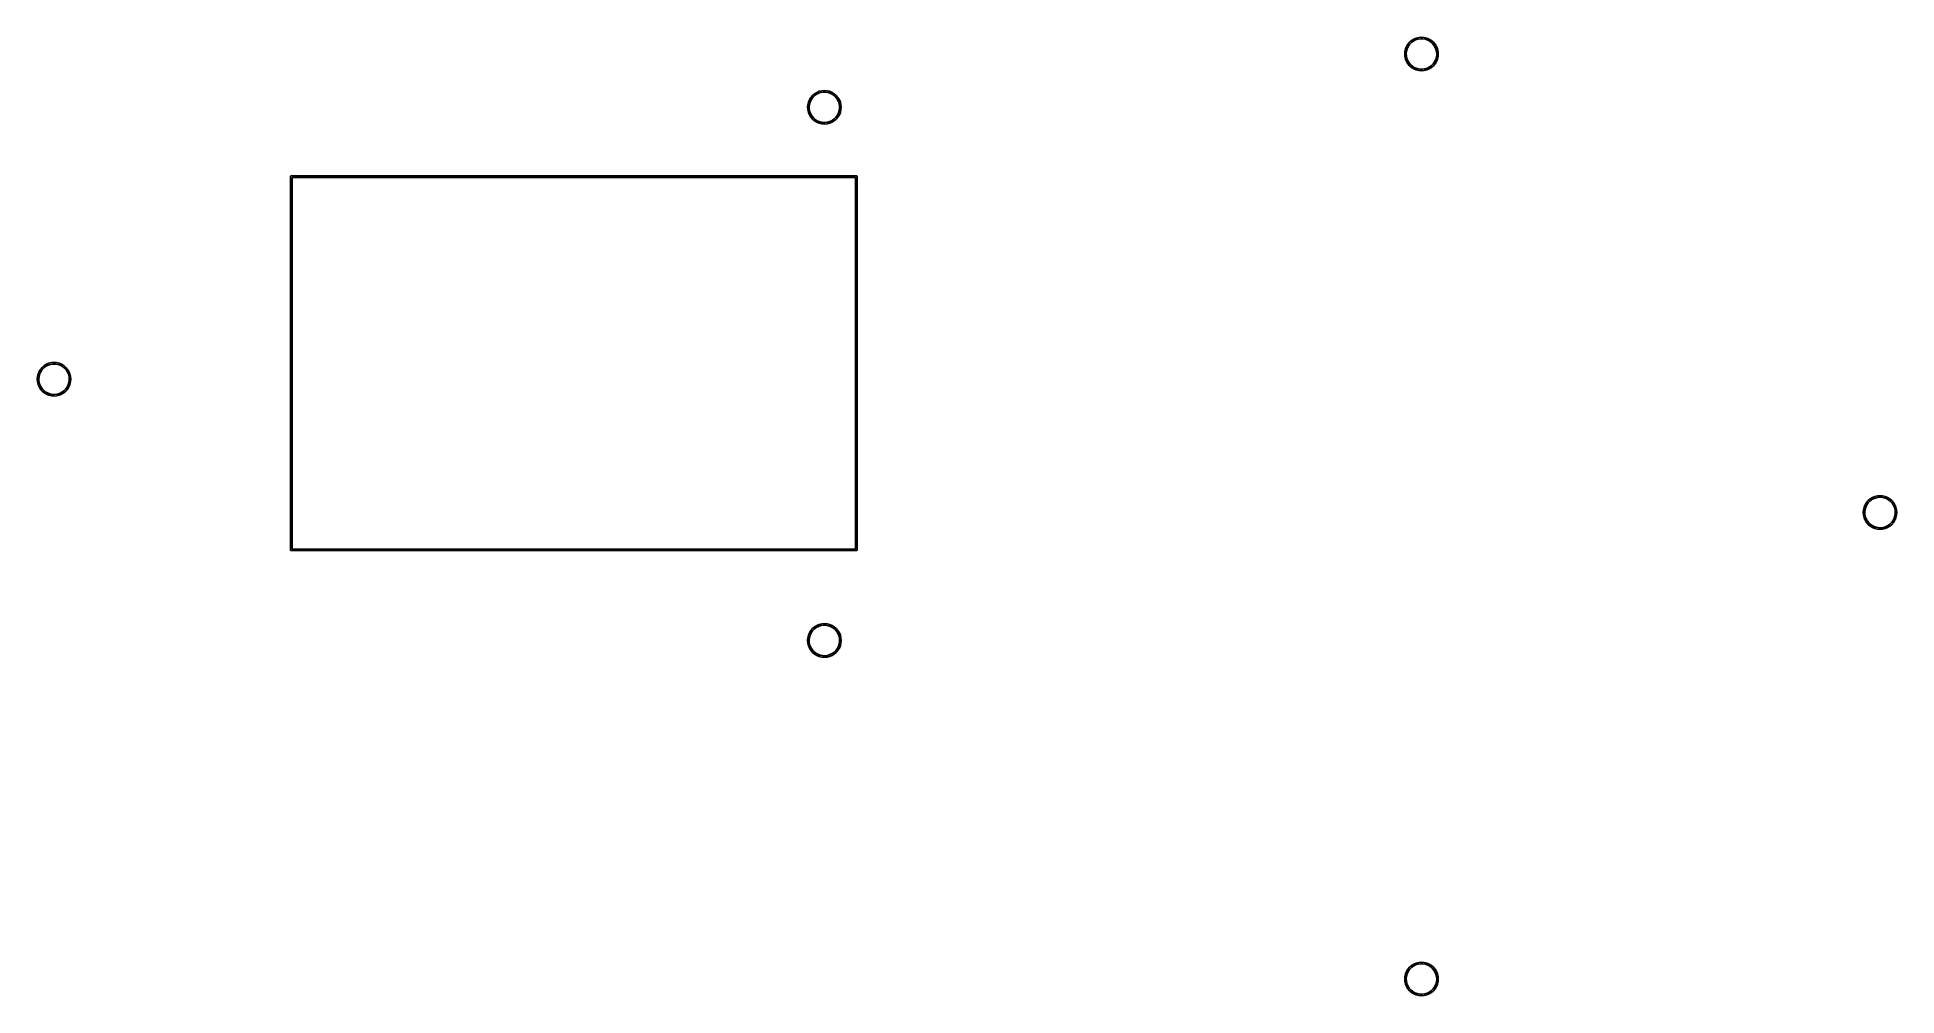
# Model space of a CAD drawing. Extents: x 6 to 181, y -156 to -66.
import ezdxf

# ---------------------------------------------------------------- set-up
doc = ezdxf.new("R2010")
doc.units = 0
doc.layers.add('BLACK', color=7, linetype='CONTINUOUS')

msp = doc.modelspace()

# ---------------------------------------------------------------- linework, layer by layer
at = {"layer": 'BLACK', "linetype": 'CONTINUOUS'}
for p, q in [((134.886, -66.3863), (135.074, -66.2258)), ((135.074, -66.2258), (135.285, -66.0967)), ((135.446, -66.1818), (135.238, -66.29)), ((135.285, -66.0967), (135.513, -66.0021)), ((135.669, -66.109), (135.446, -66.1818)), ((135.513, -66.0021), (135.754, -65.9444)), ((135.9, -66.0736), (135.669, -66.109)), ((135.754, -65.9444), (136, -65.925)), ((136.135, -66.0765), (135.9, -66.0736)), ((136, -65.925), (136.246, -65.9444)), ((136.365, -66.1176), (136.135, -66.0765)), ((136.246, -65.9444), (136.487, -66.0021)), ((136.586, -66.1958), (136.365, -66.1176)), ((136.487, -66.0021), (136.715, -66.0967)), ((136.791, -66.309), (136.586, -66.1958)), ((136.715, -66.0967), (136.926, -66.2258)), ((136.926, -66.2258), (137.114, -66.3863)), ((134.425, -67.5), (134.428, -67.4651)), ((134.444, -67.7464), (134.425, -67.5)), ((134.428, -67.4651), (134.444, -67.2536)), ((134.444, -67.2536), (134.502, -67.0133)), ((134.502, -67.9867), (134.444, -67.7464)), ((134.502, -67.0133), (134.597, -66.785)), ((134.597, -68.215), (134.502, -67.9867)), ((134.595, -67.2321), (134.571, -67.4651)), ((134.571, -67.4651), (134.584, -67.699)), ((134.584, -67.699), (134.636, -67.9276)), ((134.658, -67.0063), (134.595, -67.2321)), ((134.597, -66.785), (134.726, -66.5742)), ((134.636, -67.9276), (134.724, -68.1447)), ((134.757, -66.7937), (134.658, -67.0063)), ((134.726, -66.5742), (134.886, -66.3863)), ((134.889, -66.6001), (134.757, -66.7937)), ((135.051, -66.4307), (134.889, -66.6001)), ((135.238, -66.29), (135.051, -66.4307)), ((136.975, -66.4542), (136.791, -66.309)), ((137.133, -66.6276), (136.975, -66.4542)), ((137.114, -66.3863), (137.274, -66.5742)), ((137.26, -66.8243), (137.133, -66.6276)), ((137.354, -67.0392), (137.26, -66.8243)), ((137.274, -66.5742), (137.403, -66.785)), ((137.329, -68.0264), (137.398, -67.8022)), ((137.411, -67.2665), (137.354, -67.0392)), ((137.398, -67.8022), (137.428, -67.5699)), ((137.403, -66.785), (137.498, -67.0133)), ((137.498, -67.9867), (137.403, -68.215)), ((137.43, -67.5), (137.411, -67.2665)), ((137.428, -67.5699), (137.43, -67.5)), ((137.498, -67.0133), (137.556, -67.2536)), ((137.556, -67.7464), (137.498, -67.9867)), ((137.556, -67.2536), (137.575, -67.5)), ((137.575, -67.5), (137.556, -67.7464)), ((134.726, -68.4258), (134.597, -68.215)), ((134.724, -68.1447), (134.846, -68.3445)), ((134.886, -68.6137), (134.726, -68.4258)), ((134.846, -68.3445), (135, -68.5216)), ((135.074, -68.7742), (134.886, -68.6137)), ((135, -68.5216), (135.18, -68.6713)), ((135.285, -68.9033), (135.074, -68.7742)), ((135.18, -68.6713), (135.382, -68.7895)), ((135.513, -68.9979), (135.285, -68.9033)), ((135.382, -68.7895), (135.601, -68.8731)), ((135.754, -69.0556), (135.513, -68.9979)), ((135.601, -68.8731), (135.831, -68.9198)), ((136, -69.075), (135.754, -69.0556)), ((135.831, -68.9198), (136.065, -68.9284)), ((136.246, -69.0556), (136, -69.075)), ((136.065, -68.9284), (136.297, -68.8986)), ((136.487, -68.9979), (136.246, -69.0556)), ((136.297, -68.8986), (136.522, -68.8313)), ((136.715, -68.9033), (136.487, -68.9979)), ((136.522, -68.8313), (136.732, -68.7282)), ((136.926, -68.7742), (136.715, -68.9033)), ((136.732, -68.7282), (136.923, -68.5921)), ((136.923, -68.5921), (137.089, -68.4267)), ((137.114, -68.6137), (136.926, -68.7742)), ((137.089, -68.4267), (137.226, -68.2364)), ((137.274, -68.4258), (137.114, -68.6137)), ((137.226, -68.2364), (137.329, -68.0264)), ((137.403, -68.215), (137.274, -68.4258)), ((78.7258, -71.5742), (78.8863, -71.3863)), ((78.8863, -71.3863), (79.0742, -71.2258)), ((79.0507, -71.4307), (78.8888, -71.6001)), ((79.238, -71.29), (79.0507, -71.4307)), ((79.0742, -71.2258), (79.285, -71.0967)), ((79.4459, -71.1818), (79.238, -71.29)), ((79.285, -71.0967), (79.5133, -71.0021)), ((79.6686, -71.109), (79.4459, -71.1818)), ((79.5133, -71.0021), (79.7536, -70.9444)), ((79.9003, -71.0736), (79.6686, -71.109)), ((79.7536, -70.9444), (80, -70.925)), ((80.1346, -71.0765), (79.9003, -71.0736)), ((80, -70.925), (80.2464, -70.9444)), ((80.3653, -71.1176), (80.1346, -71.0765)), ((80.2464, -70.9444), (80.4867, -71.0021)), ((80.5861, -71.1958), (80.3653, -71.1176)), ((80.4867, -71.0021), (80.715, -71.0967)), ((80.7913, -71.309), (80.5861, -71.1958)), ((80.715, -71.0967), (80.9258, -71.2258)), ((80.9752, -71.4542), (80.7913, -71.309)), ((80.9258, -71.2258), (81.1137, -71.3863)), ((81.1329, -71.6276), (80.9752, -71.4542)), ((81.1137, -71.3863), (81.2742, -71.5742)), ((78.425, -72.5), (78.4277, -72.4651)), ((78.4444, -72.7464), (78.425, -72.5)), ((78.4277, -72.4651), (78.4444, -72.2536)), ((78.4444, -72.2536), (78.5021, -72.0133)), ((78.5021, -72.9867), (78.4444, -72.7464)), ((78.5021, -72.0133), (78.5967, -71.785)), ((78.5967, -73.215), (78.5021, -72.9867)), ((78.5954, -72.2321), (78.5705, -72.4651)), ((78.5705, -72.4651), (78.584, -72.699)), ((78.584, -72.699), (78.6355, -72.9276)), ((78.6581, -72.0063), (78.5954, -72.2321)), ((78.5967, -71.785), (78.7258, -71.5742)), ((78.7258, -73.4258), (78.5967, -73.215)), ((78.6355, -72.9276), (78.7237, -73.1447)), ((78.7567, -71.7937), (78.6581, -72.0063)), ((78.7237, -73.1447), (78.8461, -73.3445)), ((78.8888, -71.6001), (78.7567, -71.7937)), ((81.0889, -73.4267), (81.2257, -73.2364)), ((81.2602, -71.8243), (81.1329, -71.6276)), ((81.2257, -73.2364), (81.3295, -73.0264)), ((81.3536, -72.0392), (81.2602, -71.8243)), ((81.2742, -71.5742), (81.4033, -71.785)), ((81.4033, -73.215), (81.2742, -73.4258)), ((81.3295, -73.0264), (81.3976, -72.8022)), ((81.4107, -72.2665), (81.3536, -72.0392)), ((81.3976, -72.8022), (81.4282, -72.5699)), ((81.4033, -71.785), (81.4979, -72.0133)), ((81.4979, -72.9867), (81.4033, -73.215)), ((81.4299, -72.5), (81.4107, -72.2665)), ((81.4282, -72.5699), (81.4299, -72.5)), ((81.4979, -72.0133), (81.5556, -72.2536)), ((81.5556, -72.7464), (81.4979, -72.9867)), ((81.5556, -72.2536), (81.575, -72.5)), ((81.575, -72.5), (81.5556, -72.7464)), ((78.8863, -73.6137), (78.7258, -73.4258)), ((78.8461, -73.3445), (78.9996, -73.5216)), ((79.0742, -73.7742), (78.8863, -73.6137)), ((78.9996, -73.5216), (79.1799, -73.6713)), ((79.285, -73.9033), (79.0742, -73.7742)), ((79.1799, -73.6713), (79.3822, -73.7895)), ((79.5133, -73.9979), (79.285, -73.9033)), ((79.3822, -73.7895), (79.6011, -73.8731)), ((79.7536, -74.0556), (79.5133, -73.9979)), ((79.6011, -73.8731), (79.8307, -73.9198)), ((80, -74.075), (79.7536, -74.0556)), ((79.8307, -73.9198), (80.0649, -73.9284)), ((80.2464, -74.0556), (80, -74.075)), ((80.0649, -73.9284), (80.2973, -73.8986)), ((80.4867, -73.9979), (80.2464, -74.0556)), ((80.2973, -73.8986), (80.5217, -73.8313)), ((80.715, -73.9033), (80.4867, -73.9979)), ((80.5217, -73.8313), (80.7322, -73.7282)), ((80.9258, -73.7742), (80.715, -73.9033)), ((80.7322, -73.7282), (80.9229, -73.5921)), ((80.9229, -73.5921), (81.0889, -73.4267)), ((81.1137, -73.6137), (80.9258, -73.7742)), ((81.2742, -73.4258), (81.1137, -73.6137)), ((29.925, -79), (29.9267, -78.9903)), ((29.925, -114), (29.925, -79)), ((29.9261, -78.987), (29.9278, -78.9841)), ((29.9267, -78.9903), (29.9261, -78.987)), ((29.9278, -78.9841), (29.9295, -78.9743)), ((29.9295, -78.9743), (29.942, -78.9594)), ((29.942, -78.9594), (29.9518, -78.9425)), ((29.9518, -78.9425), (29.9581, -78.9402)), ((29.9581, -78.9402), (29.9625, -78.935)), ((29.9625, -78.935), (29.9817, -78.9317)), ((29.9817, -78.9317), (30, -78.925)), ((30, -78.925), (83, -78.925)), ((30.075, -79.075), (30.075, -113.925)), ((82.925, -79.075), (30.075, -79.075)), ((82.925, -113.925), (82.925, -79.075)), ((83, -78.925), (83.0097, -78.9267)), ((83.0097, -78.9267), (83.013, -78.9261)), ((83.013, -78.9261), (83.0159, -78.9278)), ((83.0159, -78.9278), (83.0257, -78.9295)), ((83.0257, -78.9295), (83.0406, -78.942)), ((83.0406, -78.942), (83.0575, -78.9518)), ((83.0575, -78.9518), (83.0598, -78.9582)), ((83.0598, -78.9582), (83.065, -78.9625)), ((83.065, -78.9625), (83.0683, -78.9817)), ((83.0683, -78.9817), (83.075, -79)), ((83.075, -79), (83.075, -114)), ((6.19439, -97.7536), (6.25209, -97.5133)), ((6.25209, -97.5133), (6.34666, -97.285)), ((6.40806, -97.5063), (6.34544, -97.7321)), ((6.34666, -97.285), (6.4758, -97.0742)), ((6.50672, -97.2937), (6.40806, -97.5063)), ((6.4758, -97.0742), (6.63631, -96.8863)), ((6.63877, -97.1001), (6.50672, -97.2937)), ((6.63631, -96.8863), (6.82424, -96.7258)), ((6.80066, -96.9307), (6.63877, -97.1001)), ((6.98805, -96.79), (6.80066, -96.9307)), ((6.82424, -96.7258), (7.03496, -96.5967)), ((7.1959, -96.6818), (6.98805, -96.79)), ((7.03496, -96.5967), (7.2633, -96.5021)), ((7.41863, -96.609), (7.1959, -96.6818)), ((7.2633, -96.5021), (7.50362, -96.4444)), ((7.65026, -96.5736), (7.41863, -96.609)), ((7.50362, -96.4444), (7.75, -96.425)), ((7.88456, -96.5765), (7.65026, -96.5736)), ((7.75, -96.425), (7.99638, -96.4444)), ((8.11526, -96.6176), (7.88456, -96.5765)), ((7.99638, -96.4444), (8.2367, -96.5021)), ((8.33614, -96.6958), (8.11526, -96.6176)), ((8.2367, -96.5021), (8.46504, -96.5967)), ((8.54129, -96.809), (8.33614, -96.6958)), ((8.46504, -96.5967), (8.67576, -96.7258)), ((8.72518, -96.9542), (8.54129, -96.809)), ((8.67576, -96.7258), (8.86369, -96.8863)), ((8.88288, -97.1276), (8.72518, -96.9542)), ((8.86369, -96.8863), (9.0242, -97.0742)), ((9.01016, -97.3243), (8.88288, -97.1276)), ((9.1036, -97.5392), (9.01016, -97.3243)), ((9.0242, -97.0742), (9.15334, -97.285)), ((9.16068, -97.7665), (9.1036, -97.5392)), ((9.15334, -97.285), (9.24791, -97.5133)), ((9.24791, -97.5133), (9.30561, -97.7536)), ((6.175, -98), (6.17775, -97.9651)), ((6.19439, -98.2464), (6.175, -98)), ((6.17775, -97.9651), (6.19439, -97.7536)), ((6.25209, -98.4867), (6.19439, -98.2464)), ((6.34666, -98.715), (6.25209, -98.4867)), ((6.34544, -97.7321), (6.32054, -97.9651)), ((6.32054, -97.9651), (6.33403, -98.199)), ((6.33403, -98.199), (6.38555, -98.4276)), ((6.4758, -98.9258), (6.34666, -98.715)), ((6.38555, -98.4276), (6.47371, -98.6447)), ((6.47371, -98.6447), (6.59614, -98.8445)), ((6.63631, -99.1137), (6.4758, -98.9258)), ((6.59614, -98.8445), (6.74956, -99.0216)), ((6.82424, -99.2742), (6.63631, -99.1137)), ((6.74956, -99.0216), (6.92985, -99.1713)), ((7.03496, -99.4033), (6.82424, -99.2742)), ((6.92985, -99.1713), (7.13217, -99.2895)), ((7.2633, -99.4979), (7.03496, -99.4033)), ((7.13217, -99.2895), (7.35107, -99.3731)), ((7.35107, -99.3731), (7.5807, -99.4198)), ((7.81486, -99.4284), (8.04729, -99.3986)), ((8.04729, -99.3986), (8.27173, -99.3313)), ((8.46504, -99.4033), (8.2367, -99.4979)), ((8.27173, -99.3313), (8.48216, -99.2282)), ((8.67576, -99.2742), (8.46504, -99.4033)), ((8.48216, -99.2282), (8.67293, -99.0921)), ((8.67293, -99.0921), (8.83891, -98.9267)), ((8.86369, -99.1137), (8.67576, -99.2742)), ((8.83891, -98.9267), (8.97565, -98.7364)), ((9.0242, -98.9258), (8.86369, -99.1137)), ((8.97565, -98.7364), (9.07947, -98.5264)), ((9.15334, -98.715), (9.0242, -98.9258)), ((9.07947, -98.5264), (9.14759, -98.3022)), ((9.14759, -98.3022), (9.17818, -98.0699)), ((9.24791, -98.4867), (9.15334, -98.715)), ((9.17988, -98), (9.16068, -97.7665)), ((9.17818, -98.0699), (9.17988, -98)), ((9.30561, -98.2464), (9.24791, -98.4867)), ((9.30561, -97.7536), (9.325, -98)), ((9.325, -98), (9.30561, -98.2464)), ((7.50362, -99.5556), (7.2633, -99.4979)), ((7.75, -99.575), (7.50362, -99.5556)), ((7.5807, -99.4198), (7.81486, -99.4284)), ((7.99638, -99.5556), (7.75, -99.575)), ((8.2367, -99.4979), (7.99638, -99.5556)), ((177.502, -110.013), (177.597, -109.785)), ((177.597, -109.785), (177.726, -109.574)), ((177.757, -109.794), (177.658, -110.006)), ((177.726, -109.574), (177.886, -109.386)), ((177.889, -109.6), (177.757, -109.794)), ((177.886, -109.386), (178.074, -109.226)), ((178.051, -109.431), (177.889, -109.6)), ((178.238, -109.29), (178.051, -109.431)), ((178.074, -109.226), (178.285, -109.097)), ((178.446, -109.182), (178.238, -109.29)), ((178.285, -109.097), (178.513, -109.002)), ((178.669, -109.109), (178.446, -109.182)), ((178.513, -109.002), (178.754, -108.944)), ((178.9, -109.074), (178.669, -109.109)), ((178.754, -108.944), (179, -108.925)), ((179.135, -109.076), (178.9, -109.074)), ((179, -108.925), (179.246, -108.944)), ((179.365, -109.118), (179.135, -109.076)), ((179.246, -108.944), (179.487, -109.002)), ((179.586, -109.196), (179.365, -109.118)), ((179.487, -109.002), (179.715, -109.097)), ((179.791, -109.309), (179.586, -109.196)), ((179.715, -109.097), (179.926, -109.226)), ((179.975, -109.454), (179.791, -109.309)), ((179.926, -109.226), (180.114, -109.386)), ((180.133, -109.628), (179.975, -109.454)), ((180.114, -109.386), (180.274, -109.574)), ((180.26, -109.824), (180.133, -109.628)), ((180.354, -110.039), (180.26, -109.824)), ((180.274, -109.574), (180.403, -109.785)), ((180.403, -109.785), (180.498, -110.013)), ((177.425, -110.5), (177.428, -110.465)), ((177.444, -110.746), (177.425, -110.5)), ((177.428, -110.465), (177.444, -110.254)), ((177.444, -110.254), (177.502, -110.013)), ((177.502, -110.987), (177.444, -110.746)), ((177.597, -111.215), (177.502, -110.987)), ((177.595, -110.232), (177.571, -110.465)), ((177.571, -110.465), (177.584, -110.699)), ((177.584, -110.699), (177.636, -110.928)), ((177.658, -110.006), (177.595, -110.232)), ((177.726, -111.426), (177.597, -111.215)), ((177.636, -110.928), (177.724, -111.145)), ((177.724, -111.145), (177.846, -111.344)), ((177.886, -111.614), (177.726, -111.426)), ((177.846, -111.344), (178, -111.522)), ((178.074, -111.774), (177.886, -111.614)), ((178, -111.522), (178.18, -111.671)), ((179.732, -111.728), (179.923, -111.592)), ((179.923, -111.592), (180.089, -111.427)), ((180.114, -111.614), (179.926, -111.774)), ((180.089, -111.427), (180.226, -111.236)), ((180.274, -111.426), (180.114, -111.614)), ((180.226, -111.236), (180.329, -111.026)), ((180.403, -111.215), (180.274, -111.426)), ((180.329, -111.026), (180.398, -110.802)), ((180.411, -110.266), (180.354, -110.039)), ((180.398, -110.802), (180.428, -110.57)), ((180.498, -110.987), (180.403, -111.215)), ((180.43, -110.5), (180.411, -110.266)), ((180.428, -110.57), (180.43, -110.5)), ((180.498, -110.013), (180.556, -110.254)), ((180.556, -110.746), (180.498, -110.987)), ((180.556, -110.254), (180.575, -110.5)), ((180.575, -110.5), (180.556, -110.746)), ((178.285, -111.903), (178.074, -111.774)), ((178.18, -111.671), (178.382, -111.79)), ((178.513, -111.998), (178.285, -111.903)), ((178.382, -111.79), (178.601, -111.873)), ((178.754, -112.056), (178.513, -111.998)), ((178.601, -111.873), (178.831, -111.92)), ((179, -112.075), (178.754, -112.056)), ((178.831, -111.92), (179.065, -111.928)), ((179.246, -112.056), (179, -112.075)), ((179.065, -111.928), (179.297, -111.899)), ((179.487, -111.998), (179.246, -112.056)), ((179.297, -111.899), (179.522, -111.831)), ((179.715, -111.903), (179.487, -111.998)), ((179.522, -111.831), (179.732, -111.728)), ((179.926, -111.774), (179.715, -111.903)), ((29.9317, -114.018), (29.925, -114)), ((29.935, -114.037), (29.9317, -114.018)), ((29.9402, -114.042), (29.935, -114.037)), ((29.9425, -114.048), (29.9402, -114.042)), ((29.9594, -114.058), (29.9425, -114.048)), ((29.9743, -114.07), (29.9594, -114.058)), ((29.9841, -114.072), (29.9743, -114.07)), ((29.987, -114.074), (29.9841, -114.072)), ((29.9903, -114.073), (29.987, -114.074)), ((30, -114.075), (29.9903, -114.073)), ((83, -114.075), (30, -114.075)), ((30.075, -113.925), (82.925, -113.925)), ((83.0183, -114.068), (83, -114.075)), ((83.0375, -114.065), (83.0183, -114.068)), ((83.0418, -114.06), (83.0375, -114.065)), ((83.0482, -114.057), (83.0418, -114.06)), ((83.058, -114.041), (83.0482, -114.057)), ((83.0705, -114.026), (83.058, -114.041)), ((83.0722, -114.016), (83.0705, -114.026)), ((83.0739, -114.013), (83.0722, -114.016)), ((83.075, -114), (83.0733, -114.01)), ((83.0733, -114.01), (83.0739, -114.013)), ((78.4444, -122.254), (78.5021, -122.013)), ((78.5021, -122.013), (78.5967, -121.785)), ((78.6581, -122.006), (78.5954, -122.232)), ((78.5967, -121.785), (78.7258, -121.574)), ((78.7567, -121.794), (78.6581, -122.006)), ((78.7258, -121.574), (78.8863, -121.386)), ((78.8888, -121.6), (78.7567, -121.794)), ((78.8863, -121.386), (79.0742, -121.226)), ((79.0507, -121.431), (78.8888, -121.6)), ((79.238, -121.29), (79.0507, -121.431)), ((79.0742, -121.226), (79.285, -121.097)), ((79.4459, -121.182), (79.238, -121.29)), ((79.285, -121.097), (79.5133, -121.002)), ((79.6686, -121.109), (79.4459, -121.182)), ((79.5133, -121.002), (79.7536, -120.944)), ((79.9003, -121.074), (79.6686, -121.109)), ((79.7536, -120.944), (80, -120.925)), ((80.1346, -121.076), (79.9003, -121.074)), ((80, -120.925), (80.2464, -120.944)), ((80.3653, -121.118), (80.1346, -121.076)), ((80.2464, -120.944), (80.4867, -121.002)), ((80.5861, -121.196), (80.3653, -121.118)), ((80.4867, -121.002), (80.715, -121.097)), ((80.7913, -121.309), (80.5861, -121.196)), ((80.715, -121.097), (80.9258, -121.226)), ((80.9752, -121.454), (80.7913, -121.309)), ((80.9258, -121.226), (81.1137, -121.386)), ((81.1329, -121.628), (80.9752, -121.454)), ((81.1137, -121.386), (81.2742, -121.574)), ((81.2602, -121.824), (81.1329, -121.628)), ((81.3536, -122.039), (81.2602, -121.824)), ((81.2742, -121.574), (81.4033, -121.785)), ((81.4107, -122.266), (81.3536, -122.039)), ((81.4033, -121.785), (81.4979, -122.013)), ((81.4979, -122.013), (81.5556, -122.254)), ((78.425, -122.5), (78.4277, -122.465)), ((78.4444, -122.746), (78.425, -122.5)), ((78.4277, -122.465), (78.4444, -122.254)), ((78.5021, -122.987), (78.4444, -122.746)), ((78.5967, -123.215), (78.5021, -122.987)), ((78.5954, -122.232), (78.5705, -122.465)), ((78.5705, -122.465), (78.584, -122.699)), ((78.584, -122.699), (78.6355, -122.928)), ((78.7258, -123.426), (78.5967, -123.215)), ((78.6355, -122.928), (78.7237, -123.145)), ((78.7237, -123.145), (78.8461, -123.344)), ((78.8863, -123.614), (78.7258, -123.426)), ((78.8461, -123.344), (78.9996, -123.522)), ((79.0742, -123.774), (78.8863, -123.614)), ((78.9996, -123.522), (79.1799, -123.671)), ((79.285, -123.903), (79.0742, -123.774)), ((79.1799, -123.671), (79.3822, -123.79)), ((79.3822, -123.79), (79.6011, -123.873)), ((80.5217, -123.831), (80.7322, -123.728)), ((80.9258, -123.774), (80.715, -123.903)), ((80.7322, -123.728), (80.9229, -123.592)), ((80.9229, -123.592), (81.0889, -123.427)), ((81.1137, -123.614), (80.9258, -123.774)), ((81.0889, -123.427), (81.2257, -123.236)), ((81.2742, -123.426), (81.1137, -123.614)), ((81.2257, -123.236), (81.3295, -123.026)), ((81.4033, -123.215), (81.2742, -123.426)), ((81.3295, -123.026), (81.3976, -122.802)), ((81.3976, -122.802), (81.4282, -122.57)), ((81.4979, -122.987), (81.4033, -123.215)), ((81.4299, -122.5), (81.4107, -122.266)), ((81.4282, -122.57), (81.4299, -122.5)), ((81.5556, -122.746), (81.4979, -122.987)), ((81.5556, -122.254), (81.575, -122.5)), ((81.575, -122.5), (81.5556, -122.746)), ((79.5133, -123.998), (79.285, -123.903)), ((79.7536, -124.056), (79.5133, -123.998)), ((79.6011, -123.873), (79.8307, -123.92)), ((80, -124.075), (79.7536, -124.056)), ((79.8307, -123.92), (80.0649, -123.928)), ((80.2464, -124.056), (80, -124.075)), ((80.0649, -123.928), (80.2973, -123.899)), ((80.4867, -123.998), (80.2464, -124.056)), ((80.2973, -123.899), (80.5217, -123.831)), ((80.715, -123.903), (80.4867, -123.998)), ((134.597, -153.535), (134.726, -153.324)), ((134.726, -153.324), (134.886, -153.136)), ((134.889, -153.35), (134.757, -153.544)), ((134.886, -153.136), (135.074, -152.976)), ((135.051, -153.181), (134.889, -153.35)), ((135.238, -153.04), (135.051, -153.181)), ((135.074, -152.976), (135.285, -152.847)), ((135.446, -152.932), (135.238, -153.04)), ((135.285, -152.847), (135.513, -152.752)), ((135.669, -152.859), (135.446, -152.932)), ((135.513, -152.752), (135.754, -152.694)), ((135.9, -152.824), (135.669, -152.859)), ((135.754, -152.694), (136, -152.675)), ((136.135, -152.826), (135.9, -152.824)), ((136, -152.675), (136.246, -152.694)), ((136.365, -152.868), (136.135, -152.826)), ((136.246, -152.694), (136.487, -152.752)), ((136.586, -152.946), (136.365, -152.868)), ((136.487, -152.752), (136.715, -152.847)), ((136.791, -153.059), (136.586, -152.946)), ((136.715, -152.847), (136.926, -152.976)), ((136.975, -153.204), (136.791, -153.059)), ((136.926, -152.976), (137.114, -153.136)), ((137.133, -153.378), (136.975, -153.204)), ((137.114, -153.136), (137.274, -153.324)), ((137.26, -153.574), (137.133, -153.378)), ((137.274, -153.324), (137.403, -153.535)), ((134.425, -154.25), (134.428, -154.215)), ((134.444, -154.496), (134.425, -154.25)), ((134.428, -154.215), (134.444, -154.004)), ((134.444, -154.004), (134.502, -153.763)), ((134.502, -154.737), (134.444, -154.496)), ((134.502, -153.763), (134.597, -153.535)), ((134.597, -154.965), (134.502, -154.737)), ((134.595, -153.982), (134.571, -154.215)), ((134.571, -154.215), (134.584, -154.449)), ((134.584, -154.449), (134.636, -154.678)), ((134.658, -153.756), (134.595, -153.982)), ((134.726, -155.176), (134.597, -154.965)), ((134.636, -154.678), (134.724, -154.895)), ((134.757, -153.544), (134.658, -153.756)), ((134.724, -154.895), (134.846, -155.094)), ((134.886, -155.364), (134.726, -155.176)), ((134.846, -155.094), (135, -155.272)), ((136.923, -155.342), (137.089, -155.177)), ((137.089, -155.177), (137.226, -154.986)), ((137.274, -155.176), (137.114, -155.364)), ((137.226, -154.986), (137.329, -154.776)), ((137.354, -153.789), (137.26, -153.574)), ((137.403, -154.965), (137.274, -155.176)), ((137.329, -154.776), (137.398, -154.552)), ((137.411, -154.016), (137.354, -153.789)), ((137.398, -154.552), (137.428, -154.32)), ((137.403, -153.535), (137.498, -153.763)), ((137.498, -154.737), (137.403, -154.965)), ((137.43, -154.25), (137.411, -154.016)), ((137.428, -154.32), (137.43, -154.25)), ((137.498, -153.763), (137.556, -154.004)), ((137.556, -154.496), (137.498, -154.737)), ((137.556, -154.004), (137.575, -154.25)), ((137.575, -154.25), (137.556, -154.496)), ((135.074, -155.524), (134.886, -155.364)), ((135, -155.272), (135.18, -155.421)), ((135.285, -155.653), (135.074, -155.524)), ((135.18, -155.421), (135.382, -155.54)), ((135.513, -155.748), (135.285, -155.653)), ((135.382, -155.54), (135.601, -155.623)), ((135.754, -155.806), (135.513, -155.748)), ((135.601, -155.623), (135.831, -155.67)), ((136, -155.825), (135.754, -155.806)), ((135.831, -155.67), (136.065, -155.678)), ((136.246, -155.806), (136, -155.825)), ((136.065, -155.678), (136.297, -155.649)), ((136.487, -155.748), (136.246, -155.806)), ((136.297, -155.649), (136.522, -155.581)), ((136.715, -155.653), (136.487, -155.748)), ((136.522, -155.581), (136.732, -155.478)), ((136.926, -155.524), (136.715, -155.653)), ((136.732, -155.478), (136.923, -155.342)), ((137.114, -155.364), (136.926, -155.524))]:
    msp.add_line(p, q, dxfattribs=at)

doc.saveas('drawing.dxf')
